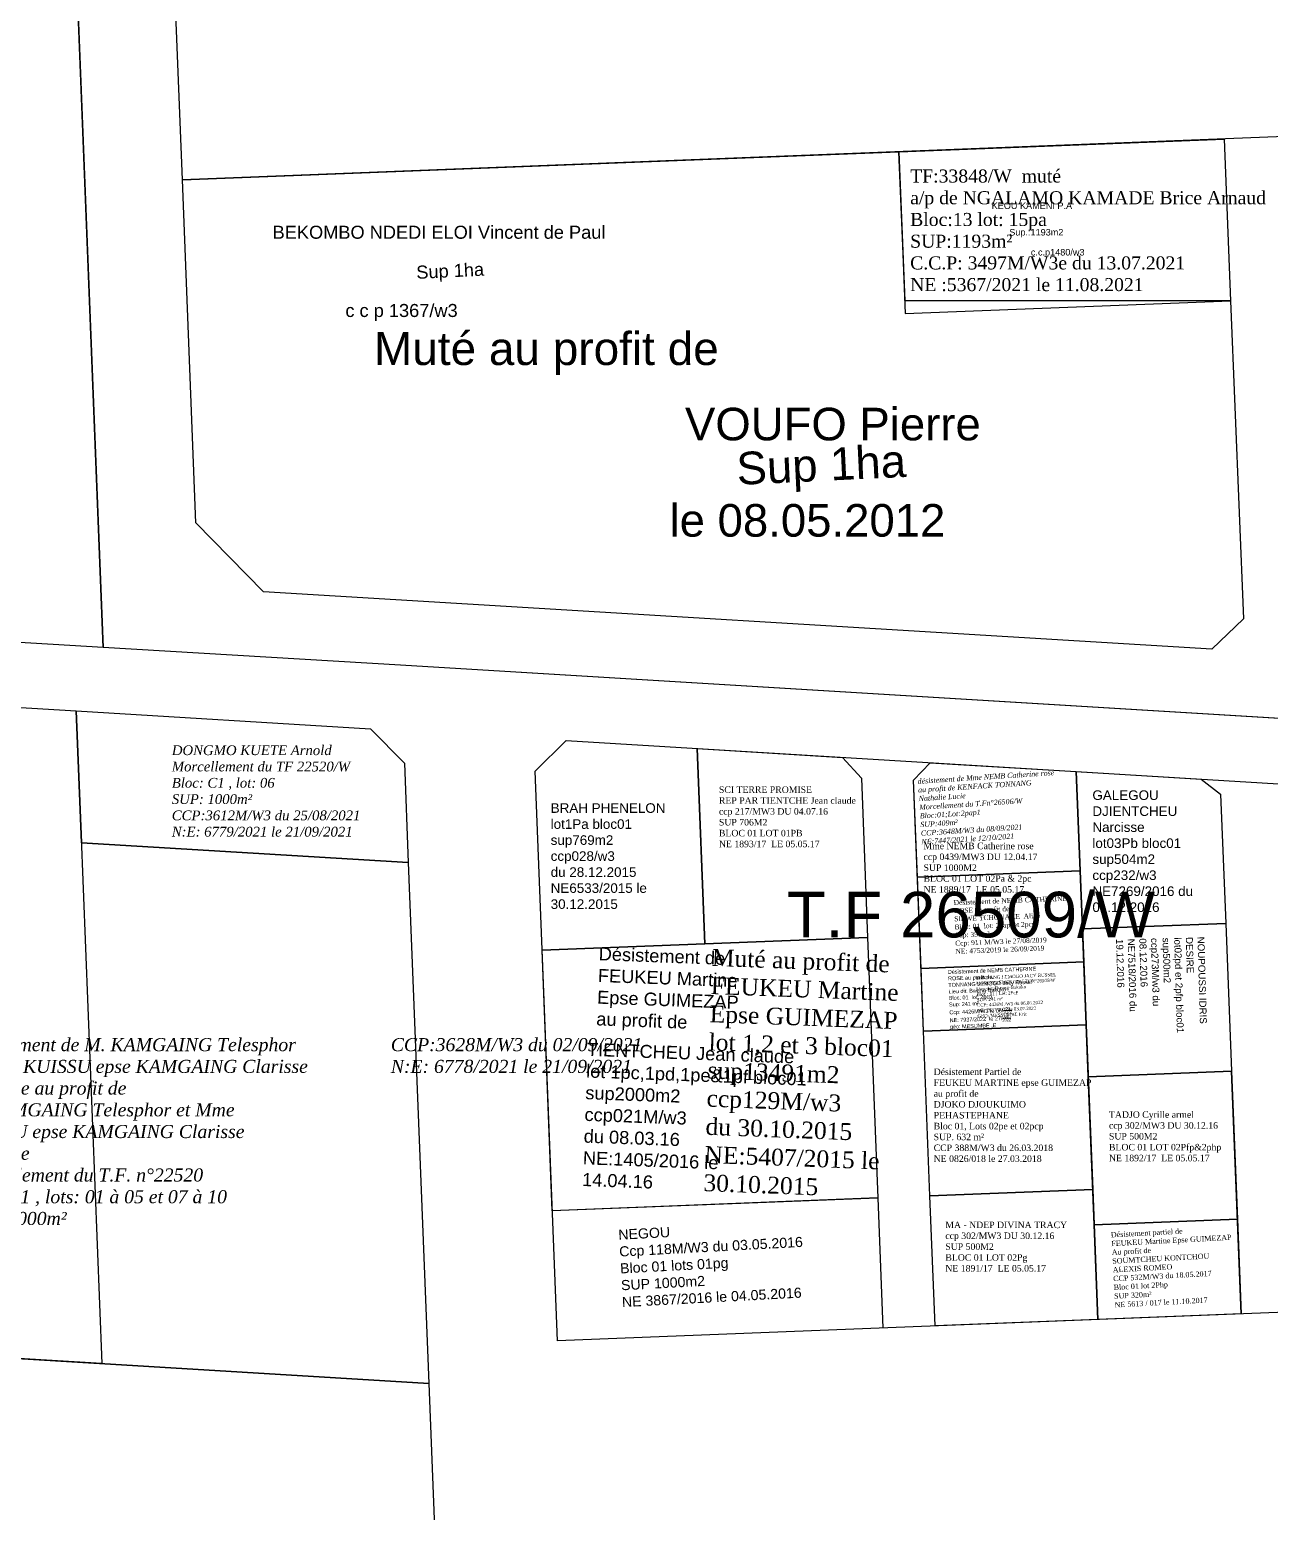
# Model space of a CAD drawing. Header units: millimetres. Extents: x 590121 to 927379, y 438565 to 1441738.
# Drawn here: x 926372.2 to 926562.5, y 1440342.2 to 1440569.6 of the extents above; entities that cross this region are included whole.
import ezdxf

# ---------------------------------------------------------------- set-up
doc = ezdxf.new("R2010")
doc.units = ezdxf.units.MM
doc.header["$LTSCALE"] = 10
for name, color, linetype in [('end maj 26 02 2021', 30, 'Continuous'), ('MAJ AOUT 2021', 7, 'Continuous'), ('MAJ JAN 2022', 12, 'Continuous'), ('MAJ OCT 2021', 7, 'Continuous'), ('MAJ SEP 2021', 6, 'Continuous')]:
    doc.layers.add(name, color=color, linetype=linetype)
doc.styles.get("Standard").update_dxf_attribs({"font": 'arial.ttf'})
doc.styles.add('Times 1.0', font='times.ttf', dxfattribs={"width": 0.99, "height": 1})

msp = doc.modelspace()

# ---------------------------------------------------------------- linework, layer by layer
at = {"flags": 128}
msp.add_lwpolyline([(926533.99, 1440426.54), (926534.37, 1440416.9), (926509.39, 1440415.91), (926509.01, 1440425.56)], close=True, dxfattribs=at)
at = {"layer": 'end maj 26 02 2021', "color": 3, "linetype": 'ByBlock'}
for p, q in [((926369.23, 1440836.78), (926383.47, 1440474.83)), ((926505.58, 1440550.89), (926506.55, 1440526.05)), ((926506.55, 1440526.05), (926556.51, 1440528.01)), ((926556.51, 1440528.01), (926558.48, 1440479.23)), ((926383.47, 1440474.83), (926328.81, 1440477.96)), ((926860.68, 1440445.92), (926429.11, 1440472.07))]:
    msp.add_line(p, q, dxfattribs=at)
at = {"layer": 'end maj 26 02 2021', "linetype": 'ByBlock'}
for p, q in [((926395.66, 1440546.56), (926386.45, 1440780.76)), ((926729.4, 1440559.69), (926395.66, 1440546.56)), ((926505.58, 1440550.89), (926555.54, 1440552.85)), ((926555.54, 1440552.85), (926556.51, 1440528.01)), ((926506.55, 1440528.01), (926505.58, 1440550.89)), ((926556.51, 1440528.01), (926506.55, 1440528.01))]:
    msp.add_line(p, q, dxfattribs=at)
at = {"layer": 'end maj 26 02 2021', "color": 0, "linetype": 'ByBlock'}
for p, q in [((926395.66, 1440546.56), (926505.58, 1440550.89)), ((926397.73, 1440493.95), (926395.66, 1440546.56)), ((926408.1, 1440483.36), (926397.73, 1440493.95)), ((926553.64, 1440474.54), (926408.1, 1440483.36)), ((926558.48, 1440479.23), (926553.64, 1440474.54))]:
    msp.add_line(p, q, dxfattribs=at)
at = {"layer": 'end maj 26 02 2021', "color": 1, "linetype": 'ByBlock'}
msp.add_line((926429.11, 1440472.07), (926383.47, 1440474.83), dxfattribs=at)
at = {"layer": 'end maj 26 02 2021', "color": 150, "linetype": 'ByBlock', "lineweight": -3, "ltscale": 0.0014}
for p, q in [((926474.65, 1440459.29), (926475.83, 1440429.33)), ((926475.83, 1440429.33), (926450.85, 1440428.34)), ((926558.13, 1440372.52), (926556.66, 1440409.76))]:
    msp.add_line(p, q, dxfattribs=at)
at = {"layer": 'end maj 26 02 2021', "linetype": 'ByBlock', "flags": 128}
for points in [[(927154.59, 1441738.09), (927154.59, 1441738.09), (927354.01, 1441306.62), (927379.06, 1441152.8), (927302.72, 1440896.94), (927279.62, 1440838.97), (927263.99, 1440817.14), (927269.67, 1440730.08), (927279.86, 1440573.85), (927289.89, 1440419.91), (926860.68, 1440445.92), (926429.11, 1440472.07), (926383.47, 1440474.83), (926369.23, 1440836.78), (926357.44, 1441136.55), (926345.65, 1441436.32), (926526.96, 1441473.37), (926732.34, 1441549.44), (927116.72, 1441725.21)], [(926505.58, 1440550.89), (926506.55, 1440526.05), (926556.51, 1440528), (926558.48, 1440479.23), (926553.64, 1440474.54), (926408.1, 1440483.36), (926397.73, 1440493.95), (926395.66, 1440546.56)]]:
    msp.add_lwpolyline(points, close=True, dxfattribs=at)
at = {"layer": 'end maj 26 02 2021', "color": 3, "linetype": 'ByBlock', "lineweight": -3, "ltscale": 0.0014, "flags": 128}
msp.add_lwpolyline([(926454.56, 1440460.51), (926605.09, 1440451.38), (926610.27, 1440446.09), (926613.08, 1440374.68), (926453.21, 1440368.39), (926449.77, 1440455.81)], close=True, dxfattribs=at)
at = {"layer": 'end maj 26 02 2021', "color": 150, "linetype": 'ByBlock', "lineweight": -3, "ltscale": 0.0014, "flags": 128}
for points in [[(926474.65, 1440459.29), (926475.83, 1440429.33), (926450.85, 1440428.34)], [(926452.42, 1440388.38), (926502.39, 1440390.34), (926503.17, 1440370.36)]]:
    msp.add_lwpolyline(points, dxfattribs=at)
for points in [[(926474.65, 1440459.29), (926496.98, 1440457.94), (926499.85, 1440454.74), (926500.81, 1440430.31), (926475.83, 1440429.33)], [(926510.43, 1440457.12), (926532.84, 1440455.76), (926534.37, 1440416.9), (926509.39, 1440415.91), (926507.87, 1440454.46)], [(926532.84, 1440455.76), (926551.98, 1440454.6), (926554.99, 1440452.3), (926555.77, 1440432.47), (926533.79, 1440431.61)], [(926555.77, 1440432.47), (926556.66, 1440409.76), (926534.68, 1440408.9), (926533.79, 1440431.61)], [(926500.81, 1440430.31), (926502.38, 1440390.34), (926452.42, 1440388.37), (926450.85, 1440428.34)], [(926534.36, 1440416.9), (926535.36, 1440391.64), (926510.38, 1440390.66), (926509.39, 1440415.91)], [(926556.66, 1440409.76), (926557.56, 1440387.05), (926535.57, 1440386.19), (926534.68, 1440408.9)], [(926535.36, 1440391.64), (926536.15, 1440371.65), (926511.17, 1440370.67), (926510.38, 1440390.66)], [(926557.56, 1440387.05), (926558.13, 1440372.52), (926536.15, 1440371.65), (926535.57, 1440386.19)], [(926333.13, 1440367.94), (926433.45, 1440361.86), (926439.09, 1440218.64), (926338.77, 1440224.72)]]:
    msp.add_lwpolyline(points, close=True, dxfattribs=at)
at = {"layer": 'end maj 26 02 2021', "color": 150}
msp.add_lwpolyline([(926533.44, 1440440.53), (926533.99, 1440426.54), (926509.01, 1440425.56), (926508.45, 1440439.55)], close=True, dxfattribs=at)
at = {"layer": 'MAJ AOUT 2021'}
msp.add_lwpolyline([(926555.54, 1440552.85), (926556.51, 1440528.01), (926506.55, 1440528.01), (926505.65, 1440550.89)], close=True, dxfattribs=at)
at = {"layer": 'MAJ AOUT 2021', "flags": 128}
msp.add_lwpolyline([(926334.19, 1440467.81), (926379.35, 1440465.07), (926383.29, 1440364.9), (926333.14, 1440367.94), (926329.39, 1440463.12)], close=True, dxfattribs=at)
at = {"layer": 'MAJ JAN 2022', "color": 3, "ltscale": 0.0014, "flags": 128}
msp.add_lwpolyline([(926534.37, 1440416.9), (926509.39, 1440415.91), (926507.87, 1440454.46), (926510.43, 1440457.12), (926532.84, 1440455.76), (926534.36, 1440416.9)], dxfattribs=at)
msp.add_lwpolyline([(926533.99, 1440426.54), (926534.37, 1440416.9), (926509.39, 1440415.91), (926509.01, 1440425.56)], close=True, dxfattribs=at)
at = {"layer": 'MAJ OCT 2021', "color": 5, "flags": 128}
msp.add_lwpolyline([(926510.43, 1440457.12), (926532.84, 1440455.76), (926533.44, 1440440.53), (926508.45, 1440439.55), (926507.87, 1440454.46)], close=True, dxfattribs=at)
at = {"layer": 'MAJ SEP 2021', "color": 150, "flags": 128}
for points in [[(926334.19, 1440467.81), (926379.35, 1440465.07), (926380.15, 1440444.84), (926430.31, 1440441.8), (926433.45, 1440361.86), (926333.13, 1440367.94), (926329.39, 1440463.12)], [(926379.35, 1440465.07), (926424.52, 1440462.33), (926429.71, 1440457.03), (926430.31, 1440441.8), (926380.15, 1440444.84)]]:
    msp.add_lwpolyline(points, close=True, dxfattribs=at)

# ---------------------------------------------------------------- texts
at = {"insert": (926517.4, 1440424.32), "char_height": 0.5, "width": 21.7799, "attachment_point": 1, "rotation": 2.5203}
msp.add_mtext('\\A1;{\\fTimes New Roman|b0|i0|c0|p18;TONNANG LEMOGO JACY RUSSEL\\P\\fTimes New Roman|b0|i1|c0|p18;\\C1;MORCELLEMENT DU TF N°26509/W\\fTimes New Roman|b0|i0|c0|p18;\\C0;\\PLieu-dit: Bwang-Bakoko\\PBloc : 01 ; Lot: 2PcP\\PSUP: 241 m²\\PCCP: 4426M /W3 du 06.06.2022\\PNE: 7937/2022 le 03.07.2022\\PGEO: MESSUMBE Eric}', dxfattribs=at)
at = {"layer": 'end maj 26 02 2021', "linetype": 'ByBlock'}
for s, p in [('KEOU KAMENI P.A', (926519.85, 1440542.11)), ('Sup.:1193m2', (926522.55, 1440538.04)), ('c.c.p1480/w3', (926525.87, 1440534.97))]:
    msp.add_text(s, height=1, dxfattribs=at).set_placement(p)
at = {"layer": 'end maj 26 02 2021', "color": 0, "linetype": 'ByBlock'}
for s, height, p in [('BEKOMBO NDEDI ELOI Vincent de Paul', 2, (926409.49, 1440537.54)), ('BEKOMBO NDEDI ELOI Vincent de Paul', 2, (926409.49, 1440537.54)), ('BEKOMBO NDEDI ELOI Vincent de Paul', 2, (926409.49, 1440537.54)), ('BEKOMBO NDEDI ELOI Vincent de Paul', 2, (926409.49, 1440537.54)), ('c c p 1367/w3', 2, (926420.66, 1440525.53)), ('c c p 1367/w3', 2, (926420.66, 1440525.53)), ('c c p 1367/w3', 2, (926420.66, 1440525.53)), ('c c p 1367/w3', 2, (926420.66, 1440525.53)), ('VOUFO Pierre', 5, (926472.78, 1440506.6)), ('le 08.05.2012', 5, (926470.41, 1440491.82))]:
    msp.add_text(s, height=height, dxfattribs=at).set_placement(p)
for height, p in [(2, (926431.59, 1440531.38)), (2, (926431.59, 1440531.38)), (2, (926431.59, 1440531.38)), (2, (926431.59, 1440531.38)), (5, (926480.81, 1440499.76)), (5, (926480.81, 1440499.76)), (5, (926480.81, 1440499.76)), (5, (926480.81, 1440499.76))]:
    msp.add_text('Sup 1ha', height=height, rotation=2.7271, dxfattribs=at).set_placement(p)
at = {"layer": 'end maj 26 02 2021', "color": 1, "linetype": 'ByBlock', "ltscale": 0.0014}
msp.add_text('Muté au profit de', height=5.0482, dxfattribs=at).set_placement((926425.05, 1440518.16))
at = {"layer": 'end maj 26 02 2021', "color": 1, "linetype": 'ByBlock'}
msp.add_text('T.F 26509/W', height=7, dxfattribs=at).set_placement((926488.4, 1440430.31))
at = {"layer": 'end maj 26 02 2021', "color": 7, "linetype": 'ByBlock', "lineweight": -3, "ltscale": 0.0014, "char_height": 1, "width": 22.8179, "attachment_point": 1, "style": 'Times 1.0'}
for s, insert in [('SCI TERRE PROMISE\\PREP PAR TIENTCHE Jean claude\\Pccp 217/MW3 DU 04.07.16\\PSUP 706M2\\PBLOC 01 LOT 01PB\\PNE 1893/17  LE 05.05.17', (926477.99, 1440453.49)), ('{\\fTimes New Roman|b0|i0|c186|p18;Mme NEMB Catherine rose\\fTimes New Roman|b0|i0|c204|p18;\\Pccp\\fTimes New Roman|b0|i0|c186|p18; 0439\\fTimes New Roman|b0|i0|c204|p18;/MW3 DU \\fTimes New Roman|b0|i0|c186|p18;12.04.17\\fTimes New Roman|b0|i0|c204|p18;\\PSUP \\fTimes New Roman|b0|i0|c186|p18;1000\\fTimes New Roman|b0|i0|c204|p18;M2\\PBLOC 01 LOT 0\\fTimes New Roman|b0|i0|c186|p18;2\\fTimes New Roman|b0|i0|c204|p18;P\\fTimes New Roman|b0|i0|c186|p18;a & 2pc\\fTimes New Roman|b0|i0|c204|p18;\\PNE 18\\fTimes New Roman|b0|i0|c186|p18;89\\fTimes New Roman|b0|i0|c204|p18;/17  LE 05.05.17}', (926509.39, 1440444.85)), ('{\\fTimes New Roman|b0|i0|c204|p18;TADJO Cyrille armel\\Pccp 302/MW3 DU 30.12.16\\PSUP }500{\\fTimes New Roman|b0|i0|c204|p18;M2\\PBLOC 01 LOT 0}2{\\fTimes New Roman|b0|i0|c204|p18;P}fp&2php{\\fTimes New Roman|b0|i0|c204|p18;\\PNE }1892{\\fTimes New Roman|b0|i0|c204|p18;/17  LE 05.05.17}', (926537.85, 1440403.62)), ('MA - NDEP DIVINA TRACY\\P{\\fTimes New Roman|b0|i0|c204|p18;ccp 302/MW3 DU 30.12.16\\PSUP 500M2\\PBLOC 01 LOT 02P}g\\P{\\fTimes New Roman|b0|i0|c204|p18;NE 189}1{\\fTimes New Roman|b0|i0|c204|p18;/17  LE 05.05.17}', (926512.74, 1440386.69))]:
    msp.add_mtext(s, dxfattribs=dict(at, insert=insert))
at = {"layer": 'end maj 26 02 2021', "color": 7, "linetype": 'ByBlock', "char_height": 1.4737, "width": 37.25, "attachment_point": 1}
for s, insert in [('GALEGOU \\PDJIENTCHEU\\PNarcisse \\Plot03Pb bloc01\\Psup504m2\\Pccp232/w3\\PNE7269/2016 du \\P01.12.2016', (926535.31, 1440452.88)), ('BRAH PHENELON\\Plot1Pa bloc01\\Psup769m2\\Pccp028/w3\\Pdu 28.12.2015\\PNE6533/2015 le \\P30.12.2015', (926452.17, 1440450.9))]:
    msp.add_mtext(s, dxfattribs=dict(at, insert=insert))
at = {"layer": 'end maj 26 02 2021', "attachment_point": 1, "rotation": 2.1542}
for s, insert, char_height in [('{\\fTimes New Roman|b0|i0|c0|p18;\\C1;Désistement de NEMB CATHERINE \\PROSE au profit de\\P\\C256;SIEWE TCHOUAKE  Aline\\PBloc: 01  lot: 2pap, et 2pcp\\PSup: 350m²\\PCcp: 911 M/W3 le 27/08/2019\\PNE: 4753/2019 le 26/09/2019}', (926514, 1440436.03), 0.75), ('\\A1;{\\C1;Désistement de NEMB CATHERINE \\PROSE au profit de\\P}TONNANG LEMOGO Jacy Russel\\PLieu dit: Bwang-Bakoko\\PBloc: 01  lot: 2pcp\\PSup: 241 m²\\PCcp: 4426M/W3 le 06/{\\H0.7x;\\S06/2022;}\\PNE: 7937/2022  le 27/{\\H0.7x;\\S06/2022;}\\Pgéo: MESUMBE .E', (926513.11, 1440425.3), 0.6)]:
    msp.add_mtext_dynamic_manual_height_columns(s, width=59.6164, gutter_width=12.97, heights=[24.39], dxfattribs=dict(at, insert=insert, char_height=char_height))
at = {"layer": 'end maj 26 02 2021', "color": 7, "linetype": 'ByBlock', "attachment_point": 1}
for s, insert, char_height, width, rotation in [('NOUPOUSSI IDRIS \\PDESIRE \\Plot02pd et 2pfp bloc01\\Psup500m2\\Pccp273M/w3 du 08.12.2016\\PNE7518/2016 du 19.12.2016', (926552.5, 1440430.44), 1.0707, 17.2366, 271.6353), ('{\\fTimes New Roman|b0|i0|c186|p18;\\P\\C1;Muté au profit de\\C7; \\PFEUKEU Martine }\\P{\\fTimes New Roman|b0|i0|c186|p18;Epse GUIMEZAP\\Plot 1,2 et 3 bloc01\\Psup13491m2\\Pccp129M/w3\\Pdu 30.10.2015\\PNE:5407/2015 le \\P30.10.2015}', (926477.12, 1440432.86), 2.5936, 80.6715, 357.8647), ('TIENTCHEU Jean claude\\Plot 1pc,1pd,1pe&1pf bloc01\\Psup2000m2\\Pccp021M/w3\\Pdu 08.03.16\\PNE:1405/2016 le \\P14.04.16', (926457.78, 1440414.15), 2, 80.6715, 357.867)]:
    msp.add_mtext(s, dxfattribs=dict(at, insert=insert, char_height=char_height, width=width, rotation=rotation))
at = {"layer": 'end maj 26 02 2021', "color": 1, "linetype": 'ByBlock', "insert": (926459.59, 1440428.81), "char_height": 2, "width": 80.6715, "attachment_point": 1, "rotation": 357.867}
msp.add_mtext('Désistement de\\PFEUKEU Martine \\PEpse GUIMEZAP \\Pau profit de', dxfattribs=at)
at = {"layer": 'end maj 26 02 2021', "color": 150, "linetype": 'ByBlock', "lineweight": -3, "ltscale": 0.0014, "insert": (926510.95, 1440410.19), "char_height": 1, "width": 29.418, "attachment_point": 1, "style": 'Times 1.0'}
msp.add_mtext('{\\fTimes New Roman|b0|i0|c186|p18;\\C1;Désistement Partiel de\\PFEUKEU MARTINE epse GUIMEZAP\\Pau profit de\\C256; \\PDJOKO DJOUKUIMO \\fTimes New Roman|b0|i0|c0|p18;\\P\\fTimes New Roman|b0|i0|c186|p18;PEHASTEPHANE\\PBloc 01, Lots 02pe et 02pcp\\fTimes New Roman|b0|i0|c0|p18;\\PSUP. 632 m²\\fTimes New Roman|b0|i0|c186|p18;\\PCCP 388M/W3 du 26.03.2018\\PNE\\fTimes New Roman|b0|i0|c0|p18; 0826/018 le 27.03.2018\\fTimes New Roman|b0|i0|c186|p18; }', dxfattribs=at)
at = {"layer": 'end maj 26 02 2021', "linetype": 'ByBlock', "ltscale": 0.0014, "attachment_point": 1, "rotation": 3.054}
for s, insert, char_height, width in [('{\\C7;NEGOU\\PCcp 118M/W3 du 03.05.2016\\PBloc 01 lots 01pg\\PSUP 1000m2\\PNE 3867/2016 le 04.05.2016}', (926462.51, 1440385.45), 1.5528, 66.5499), ('{\\fTimes New Roman|b0|i0|c0|p18;\\C1;Désistement partiel de \\P\\C7;FEUKEU Martine Epse GUIMEZAP\\P\\C1;Au profit de\\P\\C7;SOUMTCHEU KONTCHOU \\PALEXIS ROMEO  \\PCCP 532M/W3 du 18.05.2017\\PBloc 01 lot 2Php\\PSUP 320m²\\PNE 5613 / 017 le 11.10.2017}', (926538.12, 1440385.07), 0.8079, 34.6266)]:
    msp.add_mtext(s, dxfattribs=dict(at, insert=insert, char_height=char_height, width=width))
at = {"layer": 'MAJ AOUT 2021', "insert": (926507.34, 1440548.17), "char_height": 2, "width": 160.391, "attachment_point": 1}
msp.add_mtext('{\\fTimes New Roman|b0|i0|c0|p18;\\C3;TF:33848/W  muté \\Pa/p de NGALAMO KAMADE Brice Arnaud\\P\\C256;Bloc:13 lot: 15pa\\PSUP:1193m²\\PC.C.P: 3497M/W3e du 13.07.2021\\PNE :5367/2021 le 11.08.2021}', dxfattribs=at)
at = {"layer": 'MAJ OCT 2021', "color": 7, "insert": (926508.45, 1440454.68), "char_height": 0.8, "attachment_point": 1, "rotation": 3.6345}
msp.add_mtext_dynamic_manual_height_columns('{\\fTimes New Roman|b0|i1|c0|p18;\\C1;désistement de \\fTimes New Roman|b0|i1|c186|p18;\\W0.99;Mme NEMB Catherine rose\\fTimes New Roman|b0|i1|c204|p18;\\P\\fTimes New Roman|b0|i1|c0|p18;\\W1;au profit de\\C7; KENFACK TONNANG\\PNathalie Lucie\\P\\C1;Morcellement du T.Fn°26506/W\\P\\C7;Bloc:01;Lot:2pap1\\PSUP:409m²\\PCCP:3648M/W3 du 08/09/2021\\PNE:7447/2021 le 12/10/2021}', width=53.6759, gutter_width=12.5, heights=[27.44], dxfattribs=at)
at = {"layer": 'MAJ SEP 2021', "insert": (926394.02, 1440459.79), "char_height": 1.5, "attachment_point": 1}
msp.add_mtext_dynamic_manual_height_columns('{\\fTimes New Roman|b0|i1|c0|p18;\\C7;DONGMO KUETE Arnold\\P\\C1;Morcellement du TF 22520/W\\P\\C7;Bloc: C1 , lot: 06\\PSUP: 1000m²\\PCCP:3612M/W3 du 25/08/2021\\PN:E: 6779/2021 le 21/09/2021}', width=53.6759, gutter_width=12.5, heights=[27.44], dxfattribs=at)
at = {"layer": 'MAJ SEP 2021'}
note = msp.add_mtext_dynamic_manual_height_columns('{\\fTimes New Roman|b0|i1|c0|p18;\\C1;Désistement de M. KAMGAING Telesphor et Mme KUISSU epse KAMGAING Clarisse Yollande au profit de\\P\\C7;M. KAMGAING Telesphor et Mme\\PKUISSU epse KAMGAING Clarisse\\PYollande \\P\\C1;Morcellement du T.F. n°22520 \\P\\C7;Bloc: C1 , lots: 01 à 05 et 07 à 10\\P}', width=53.6759, gutter_width=12.5, heights=[27.44, 0], dxfattribs=dict(at, insert=(926361.46, 1440414.85), char_height=2, attachment_point=1))
for column, words in zip(note.columns.linked_columns, ['{\\fTimes New Roman|b0|i1|c0|p18;\\C7;SUP: 9000m²\\PCCP:3628M/W3 du 02/09/2021\\PN:E: 6778/2021 le 21/09/2021}']):
    column.text = words

doc.saveas('drawing.dxf')
